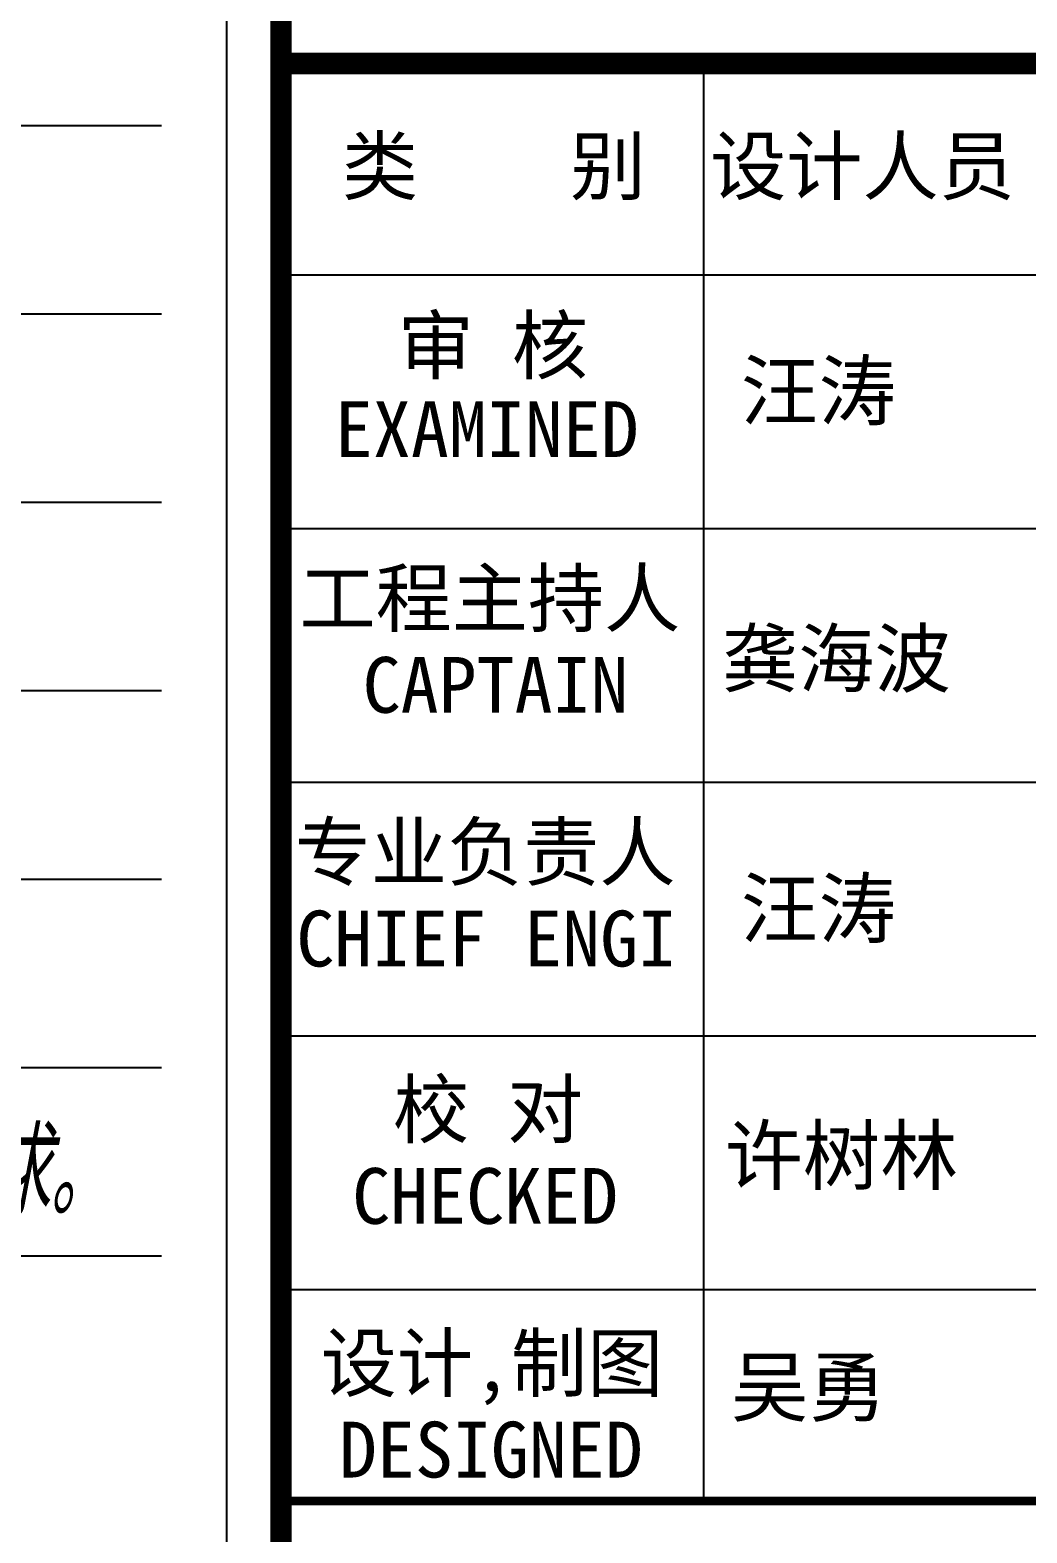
# Model space of a CAD drawing. Extents: x 185245 to 2166646, y -19957 to 815000.
# Drawn here: x 2014540 to 2019141, y 686426 to 693365 of the extents above; entities that cross this region are included whole.
import ezdxf

# ---------------------------------------------------------------- set-up
doc = ezdxf.new("R2010")
doc.units = 0
doc.header["$LTSCALE"] = 1000
doc.header["$MEASUREMENT"] = 0
for name, color, linetype in [('0-签名', 2, 'Continuous'), ('TWT_SYMB', 3, 'Continuous'), ('图框', 4, 'Continuous'), ('签名', 7, 'Continuous')]:
    doc.layers.add(name, color=color, linetype=linetype)
doc.styles.add('ATTTXT', font='gbeitc.shx', dxfattribs={"width": 0.7, "bigfont": '0hztxt.shx'})
doc.styles.add('STYLE-黑体', font='simhei.ttf')

msp = doc.modelspace()

# ---------------------------------------------------------------- linework, layer by layer
at = {"color": 0}
for p, q in [((2015446.8, 698144.4, 0), (2015446.8, 663347.7, 0)), ((1965498, 692924.9, 0), (2015146.8, 692924.9, 0)), ((1965498, 692924.9, 0), (2015146.8, 692924.9, 0)), ((1965498, 692054.9, 0), (2015146.8, 692054.9, 0)), ((1965498, 692054.9, 0), (2015146.8, 692054.9, 0)), ((1965498, 691185, 0), (2015146.8, 691185, 0)), ((1965498, 691185, 0), (2015146.8, 691185, 0)), ((1965498, 690315.1, 0), (2015146.8, 690315.1, 0)), ((1965498, 690315.1, 0), (2015146.8, 690315.1, 0)), ((1965498, 689445.2, 0), (2015146.8, 689445.2, 0)), ((1965498, 689445.2, 0), (2015146.8, 689445.2, 0)), ((1965498, 688575.3, 0), (2015146.8, 688575.3, 0)), ((1965498, 688575.3, 0), (2015146.8, 688575.3, 0)), ((1965498, 687705.4, 0), (2015146.8, 687705.4, 0)), ((1965498, 687705.4, 0), (2015146.8, 687705.4, 0))]:
    msp.add_line(p, q, dxfattribs=at)
at = {"layer": '图框', "color": 4}
msp.add_line((2015698, 701962.7, 0), (2015698, 661962.7, 0), dxfattribs=at)
at = {"layer": '图框', "color": 0}
for p, q in [((2015698, 692235.2, 0), (2021376, 692235.2, 0)), ((2015698, 692235.2, 0), (2021376, 692235.2, 0)), ((2015698, 691063.9, 0), (2021376, 691063.9, 0)), ((2015698, 689892.6, 0), (2021376, 689892.6, 0)), ((2015698, 688721.3, 0), (2021376, 688721.3, 0)), ((2015698, 687550, 0), (2021376, 687550, 0)), ((2015698, 686573.9, 0), (2021376, 686573.9, 0))]:
    msp.add_line(p, q, dxfattribs=at)
at = {"layer": '图框', "color": 4, "const_width": 98.6, "elevation": 0}
msp.add_lwpolyline([(2015698, 701962.7), (2015698, 661962.7)], dxfattribs=at)
msp.add_lwpolyline([(2015698, 701962.7), (2021398, 701962.7), (2021398, 661962.7), (2015698, 661962.7)], close=True, dxfattribs=at)
at = {"layer": '图框', "color": 0, "elevation": 0}
for points, const_width in [([(2015698, 693211.3), (2021376.2, 693211.3)], 99.6), ([(2015698, 693211.3), (2021376.2, 693211.3)], 99.6), ([(2015698, 693211.3), (2021376.2, 693211.3)], 99.6), ([(2015698, 693211.3), (2021376.2, 693211.3)], 99.6), ([(2015698, 693211.3), (2021376.2, 693211.3)], 40.3), ([(2015698, 686573.9), (2021376, 686573.9)], 39.5)]:
    msp.add_lwpolyline(points, dxfattribs=dict(at, const_width=const_width))
for points in [[(2017650.2, 692235.2), (2017650.2, 693211.3)], [(2017650.2, 686573.9), (2017650.2, 692235.2)]]:
    msp.add_lwpolyline(points, dxfattribs=at)

# ---------------------------------------------------------------- texts
at = {"layer": '0-签名', "color": 4, "style": 'STYLE-黑体'}
msp.add_text('吴勇', height=262.94, dxfattribs=at).set_placement((2017775.3, 686968.6, 0))
at = {"layer": 'TWT_SYMB', "color": 2, "style": 'ATTTXT', "width": 0.7}
msp.add_text('《建筑机电工程抗震设计规范》（GB50981－2014）与《建筑机电设备抗震支吊架通用技术条件》CJ/T476-2015 的相关要求。', height=399.271, dxfattribs=at).set_placement((1999513.4, 687892.1, 0))
at = {"layer": '图框', "color": 0, "style": 'STYLE-黑体'}
for s, p in [('类    别 ', (2015979.5, 692608.4, 0)), ('设计人员', (2017679.2, 692608.4, 0)), ('审 核', (2016237.1, 691780.6, 0)), ('EXAMINED ', (2015947.3, 691393.6, 0)), ('工程主持人', (2015783.7, 690613.2, 0)), ('CAPTAIN', (2016075.2, 690213, 0)), ('专业负责人', (2015761.8, 689441.9, 0)), ('CHIEF ENGI', (2015769.3, 689041.7, 0)), ('校 对', (2016215.1, 688253.5, 0)), ('CHECKED  ', (2016027.1, 687853.3, 0)), ('设计,制图', (2015881.7, 687082.2, 0)), ('DESIGNED ', (2015966, 686682, 0))]:
    msp.add_text(s, height=257.69, dxfattribs=at).set_placement(p)
at = {"layer": '图框', "color": 4, "style": 'STYLE-黑体'}
for s, p in [('汪涛', (2017820.4, 691568.8, 0)), ('汪涛', (2017820.4, 689178.4, 0)), ('许树林', (2017747.3, 688037.3, 0))]:
    msp.add_text(s, height=262.94, dxfattribs=at).set_placement(p)
at = {"layer": '签名', "color": 4, "style": 'STYLE-黑体'}
msp.add_text('龚海波', height=258.21, dxfattribs=at).set_placement((2017733.4, 690334.3, 0))

doc.saveas('drawing.dxf')
